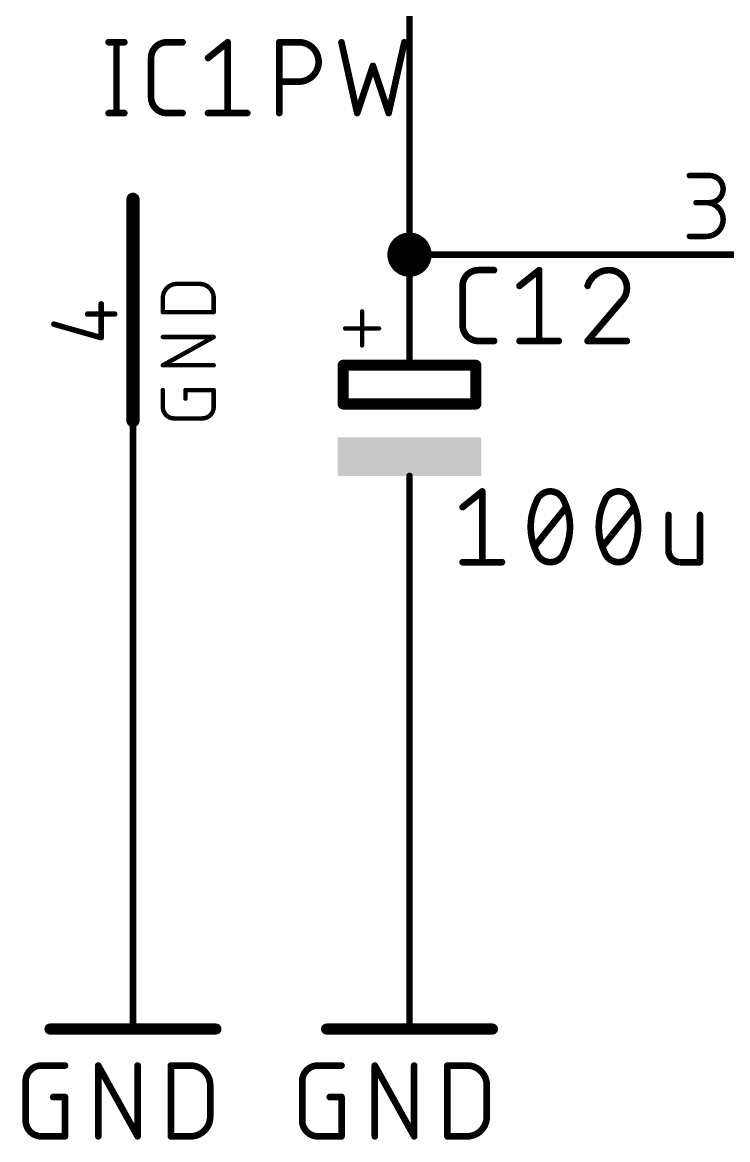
# Model space of a CAD drawing. Extents: x -177 to 163, y -159 to 163.
# Drawn here: x -10.16 to 6.04, y 36.83 to 62.48 of the extents above; entities that cross this region are included whole.
import ezdxf

# ---------------------------------------------------------------- set-up
doc = ezdxf.new("R2010")
doc.units = 0
for name, color, linetype in [('91', 122, 'CONTINUOUS'), ('94', 12, 'CONTINUOUS'), ('95', 251, 'CONTINUOUS'), ('96', 251, 'CONTINUOUS')]:
    doc.layers.add(name, color=color, linetype=linetype)

# ---------------------------------------------------------------- blocks, each defined once
blk = doc.blocks.new('RECT')
blk.add_solid([(-0.5, -0.5), (0.5, -0.5), (-0.5, 0.5), (0.5, 0.5)])

msp = doc.modelspace()

# ---------------------------------------------------------------- linework, layer by layer
at = {"layer": '91', "const_width": 0.1524}
for points in [[(-1.27, 80.01), (-1.27, 57.15)], [(-1.27, 57.15), (3.81, 57.15)], [(-7.62, 41.91), (-7.62, 53.34)], [(-1.27, 41.91), (-1.27, 49.53)]]:
    msp.add_lwpolyline(points, dxfattribs=at)
at = {"layer": '91'}
for points, const_width in [([(-1.27, 56.896, 1), (-1.27, 57.404, 1), (-1.27, 56.896)], 0.508), ([(-1.27, 57.1881, 1), (-1.27, 57.1119)], 0.0762), ([(3.81, 57.1119, 1), (3.81, 57.1881)], 0.0762), ([(-1.3081, 57.15, 1), (-1.2319, 57.15)], 0.0762), ([(-7.5819, 53.34, 1), (-7.6581, 53.34)], 0.0762), ([(-1.2319, 49.53, 1), (-1.3081, 49.53)], 0.0762), ([(-7.6581, 41.91, 1), (-7.5819, 41.91)], 0.0762), ([(-1.3081, 41.91, 1), (-1.2319, 41.91)], 0.0762)]:
    msp.add_lwpolyline(points, format="xyb", dxfattribs=dict(at, const_width=const_width))
at = {"layer": '94'}
for points, const_width in [([(-7.62, 58.42), (-7.62, 53.34)], 0.3048), ([(-7.62, 53.34), (-7.62, 58.42)], 0.1524), ([(-1.27, 57.15), (-1.27, 54.61)], 0.1524), ([(3.81, 57.15), (6.35, 57.15)], 0.1524), ([(-2.3594, 55.0672), (-2.3594, 55.8461)], 0.1016), ([(-1.9699, 55.4567), (-2.7488, 55.4567)], 0.1016), ([(-2.794, 54.61), (-2.794, 53.721)], 0.254), ([(-2.794, 54.61), (0.254, 54.61)], 0.254), ([(0.254, 53.721), (0.254, 54.61)], 0.254), ([(-2.794, 53.721), (0.254, 53.721)], 0.254), ([(-1.27, 49.53), (-1.27, 52.07)], 0.1524), ([(-7.62, 41.91), (-7.62, 39.37)], 0.1524), ([(-1.27, 41.91), (-1.27, 39.37)], 0.1524), ([(-9.525, 39.37), (-5.715, 39.37)], 0.254), ([(-3.175, 39.37), (0.635, 39.37)], 0.254)]:
    msp.add_lwpolyline(points, dxfattribs=dict(at, const_width=const_width))
for points, const_width in [([(-7.5438, 58.42, 1), (-7.6962, 58.42)], 0.1524), ([(-7.5819, 58.42, 1), (-7.6581, 58.42)], 0.0762), ([(-1.2319, 57.15, 1), (-1.3081, 57.15)], 0.0762), ([(3.81, 57.1881, 1), (3.81, 57.1119)], 0.0762), ([(-2.334, 55.8461, 1), (-2.3848, 55.8461)], 0.0508), ([(-2.7488, 55.4821, 1), (-2.7488, 55.4313)], 0.0508), ([(-1.9699, 55.4313, 1), (-1.9699, 55.4821)], 0.0508), ([(-2.3848, 55.0672, 1), (-2.334, 55.0672)], 0.0508), ([(-2.7305, 54.61, 1), (-2.8575, 54.61)], 0.127), ([(-2.794, 54.6735, 1), (-2.794, 54.5465)], 0.127), ([(-1.3081, 54.61, 1), (-1.2319, 54.61)], 0.0762), ([(0.3175, 54.61, 1), (0.1905, 54.61)], 0.127), ([(0.254, 54.5465, 1), (0.254, 54.6735)], 0.127), ([(-2.794, 53.7845, 1), (-2.794, 53.6575)], 0.127), ([(-2.8575, 53.721, 1), (-2.7305, 53.721)], 0.127), ([(0.1905, 53.721, 1), (0.3175, 53.721)], 0.127), ([(0.254, 53.6575, 1), (0.254, 53.7845)], 0.127), ([(-7.6962, 53.34, 1), (-7.5438, 53.34)], 0.1524), ([(-7.6581, 53.34, 1), (-7.5819, 53.34)], 0.0762), ([(-1.2319, 52.07, 1), (-1.3081, 52.07)], 0.0762), ([(-1.3081, 49.53, 1), (-1.2319, 49.53)], 0.0762), ([(-7.5819, 41.91, 1), (-7.6581, 41.91)], 0.0762), ([(-1.2319, 41.91, 1), (-1.3081, 41.91)], 0.0762), ([(-9.525, 39.4335, 1), (-9.525, 39.3065)], 0.127), ([(-7.6581, 39.37, 1), (-7.5819, 39.37)], 0.0762), ([(-5.715, 39.3065, 1), (-5.715, 39.4335)], 0.127), ([(-3.175, 39.4335, 1), (-3.175, 39.3065)], 0.127), ([(-1.3081, 39.37, 1), (-1.2319, 39.37)], 0.0762), ([(0.635, 39.3065, 1), (0.635, 39.4335)], 0.127)]:
    msp.add_lwpolyline(points, format="xyb", dxfattribs=dict(at, const_width=const_width))
at = {"layer": '95'}
for points, const_width in [([(-8.1788, 62.0268), (-7.8176, 62.0268)], 0.1524), ([(-7.9982, 62.0268), (-7.9982, 60.4012)], 0.1524), ([(-6.8419, 62.0268), (-6.4807, 62.0268)], 0.1524), ([(-5.8966, 61.6656), (-5.4451, 62.0268)], 0.1524), ([(-5.4451, 62.0268), (-5.4451, 60.4012)], 0.1524), ([(-4.2603, 60.4012), (-4.2603, 62.0268)], 0.1524), ([(-4.2603, 62.0268), (-3.8088, 62.0268)], 0.1524), ([(-2.8329, 62.0268), (-2.4717, 60.4012)], 0.1524), ([(-1.7492, 60.4012), (-1.3879, 62.0268)], 0.1524), ([(-7.2032, 60.7624), (-7.2032, 61.6656)], 0.1524), ([(-2.4717, 60.4012), (-2.1104, 61.4849)], 0.1524), ([(-2.1104, 61.4849), (-1.7492, 60.4012)], 0.1524), ([(-3.8088, 61.1237), (-4.2603, 61.1237)], 0.1524), ([(-8.1788, 60.4012), (-7.8176, 60.4012)], 0.1524), ([(-6.4807, 60.4012), (-6.8419, 60.4012)], 0.1524), ([(-5.8966, 60.4012), (-4.9935, 60.4012)], 0.1524), ([(5.1548, 58.9661), (5.6205, 58.9661)], 0.127), ([(5.6205, 58.3452), (5.31, 58.3452)], 0.127), ([(5.1548, 57.5691), (5.5428, 57.5691)], 0.127), ([(0.3104, 56.7944), (0.6717, 56.7944)], 0.1524), ([(1.2558, 56.4332), (1.7073, 56.7944)], 0.1524), ([(1.7073, 56.7944), (1.7073, 55.1688)], 0.1524), ([(-6.6096, 56.4783), (-6.0904, 56.4783)], 0.1016), ([(-0.0508, 55.53), (-0.0508, 56.4332)], 0.1524), ([(-6.9342, 55.8292), (-6.9342, 56.1537)], 0.1016), ([(-5.7658, 56.1537), (-5.7658, 55.8292)], 0.1016), ([(-8.3495, 55.2436), (-8.3495, 56.0197)], 0.127), ([(3.5865, 56.0719), (2.8189, 55.1688)], 0.1524), ([(-8.66, 55.7869), (-8.0391, 55.7869)], 0.127), ([(-5.7658, 55.8292), (-6.9342, 55.8292)], 0.1016), ([(-9.4361, 55.554), (-8.3495, 55.2436)], 0.127), ([(-6.9342, 54.61), (-5.7658, 55.2591)], 0.1016), ([(-5.7658, 55.2591), (-6.9342, 55.2591)], 0.1016), ([(0.6717, 55.1688), (0.3104, 55.1688)], 0.1524), ([(1.2558, 55.1688), (2.1589, 55.1688)], 0.1524), ([(2.8189, 55.1688), (3.722, 55.1688)], 0.1524), ([(-5.7658, 54.61), (-6.9342, 54.61)], 0.1016), ([(-6.9342, 53.6504), (-6.9342, 54.0399)], 0.1016), ([(-6.4149, 53.8452), (-6.4149, 54.0399)], 0.1016), ([(-6.4149, 54.0399), (-5.7658, 54.0399)], 0.1016), ([(-5.7658, 54.0399), (-5.7658, 53.6504)], 0.1016), ([(-6.0254, 53.3908), (-6.6746, 53.3908)], 0.1016)]:
    msp.add_lwpolyline(points, dxfattribs=dict(at, const_width=const_width))
for points, const_width in [([(-8.1788, 62.0649, 1), (-8.1788, 61.9887)], 0.0762), ([(-7.9601, 62.0268, 1), (-8.0363, 62.0268)], 0.0762), ([(-7.8176, 61.9887, 1), (-7.8176, 62.0649)], 0.0762), ([(-6.8419, 62.0268, 0.4142), (-7.2032, 61.6656)], 0.1524), ([(-6.8419, 62.0649, 1), (-6.8419, 61.9887)], 0.0762), ([(-6.8419, 61.9887, 1), (-6.8419, 62.0649)], 0.0762), ([(-6.4807, 61.9887, 1), (-6.4807, 62.0649)], 0.0762), ([(-5.407, 62.0268, 1), (-5.4832, 62.0268)], 0.0762), ([(-5.4213, 61.997, 1), (-5.4689, 62.0566)], 0.0762), ([(-4.2222, 62.0268, 1), (-4.2984, 62.0268)], 0.0762), ([(-4.2603, 62.0649, 1), (-4.2603, 61.9887)], 0.0762), ([(-3.8088, 61.1237, 1), (-3.8088, 62.0268)], 0.1524), ([(-3.8088, 62.0649, 1), (-3.8088, 61.9887)], 0.0762), ([(-3.8088, 61.9887, 1), (-3.8088, 62.0649)], 0.0762), ([(-2.7957, 62.0351, 1), (-2.8701, 62.0185)], 0.0762), ([(-1.3507, 62.0185, 1), (-1.4251, 62.0351)], 0.0762), ([(-7.1651, 61.6656, 1), (-7.2413, 61.6656)], 0.0762), ([(-7.2413, 61.6656, 1), (-7.1651, 61.6656)], 0.0762), ([(-5.9204, 61.6953, 1), (-5.8728, 61.6358)], 0.0762), ([(-2.0743, 61.497, 1), (-2.1466, 61.4729)], 0.0762), ([(-2.0743, 61.4729, 1), (-2.1466, 61.497)], 0.0762), ([(-4.2603, 61.1618, 1), (-4.2603, 61.0856)], 0.0762), ([(-3.8088, 61.1618, 1), (-3.8088, 61.0856)], 0.0762), ([(-3.8088, 61.0856, 1), (-3.8088, 61.1618)], 0.0762), ([(-7.2032, 60.7624, 0.4142), (-6.8419, 60.4012)], 0.1524), ([(-7.1651, 60.7624, 1), (-7.2413, 60.7624)], 0.0762), ([(-7.2413, 60.7624, 1), (-7.1651, 60.7624)], 0.0762), ([(-8.1788, 60.4393, 1), (-8.1788, 60.3631)], 0.0762), ([(-8.0363, 60.4012, 1), (-7.9601, 60.4012)], 0.0762), ([(-7.8176, 60.3631, 1), (-7.8176, 60.4393)], 0.0762), ([(-6.8419, 60.4393, 1), (-6.8419, 60.3631)], 0.0762), ([(-6.8419, 60.3631, 1), (-6.8419, 60.4393)], 0.0762), ([(-6.4807, 60.3631, 1), (-6.4807, 60.4393)], 0.0762), ([(-5.8966, 60.4393, 1), (-5.8966, 60.3631)], 0.0762), ([(-5.4832, 60.4012, 1), (-5.407, 60.4012)], 0.0762), ([(-4.9935, 60.3631, 1), (-4.9935, 60.4393)], 0.0762), ([(-4.2984, 60.4012, 1), (-4.2222, 60.4012)], 0.0762), ([(-2.5078, 60.4132, 1), (-2.4355, 60.3892)], 0.0762), ([(-2.5089, 60.3929, 1), (-2.4345, 60.4095)], 0.0762), ([(-1.7864, 60.4095, 1), (-1.712, 60.3929)], 0.0762), ([(-1.7853, 60.3892, 1), (-1.713, 60.4132)], 0.0762), ([(5.1548, 58.9979, 1), (5.1548, 58.9344)], 0.0635), ([(5.6205, 58.9979, 1), (5.6205, 58.9344)], 0.0635), ([(5.6205, 58.3452, 1), (5.6205, 58.9661)], 0.127), ([(5.6205, 58.9344, 1), (5.6205, 58.9979)], 0.0635), ([(5.31, 58.377, 1), (5.31, 58.3135)], 0.0635), ([(5.5428, 58.377, 1), (5.5428, 58.3135)], 0.0635), ([(5.5428, 57.5691, 1), (5.5428, 58.3452)], 0.127), ([(5.6205, 58.377, 1), (5.6205, 58.3135)], 0.0635), ([(5.6205, 58.3135, 1), (5.6205, 58.377)], 0.0635), ([(5.1548, 57.6009, 1), (5.1548, 57.5374)], 0.0635), ([(5.5428, 57.6009, 1), (5.5428, 57.5374)], 0.0635), ([(5.5428, 57.5374, 1), (5.5428, 57.6009)], 0.0635), ([(0.3104, 56.7944, 0.4142), (-0.0508, 56.4332)], 0.1524), ([(0.3104, 56.8325, 1), (0.3104, 56.7563)], 0.0762), ([(0.3104, 56.7563, 1), (0.3104, 56.8325)], 0.0762), ([(0.6717, 56.7563, 1), (0.6717, 56.8325)], 0.0762), ([(1.7454, 56.7944, 1), (1.6692, 56.7944)], 0.0762), ([(1.7311, 56.7646, 1), (1.6835, 56.8242)], 0.0762), ([(3.3156, 56.7944, 0.3252), (2.8189, 56.4332)], 0.1524), ([(3.722, 56.388, 0.4142), (3.3156, 56.7944)], 0.1524), ([(3.3156, 56.8325, 1), (3.3156, 56.7563)], 0.0762), ([(3.3156, 56.7563, 1), (3.3156, 56.8325)], 0.0762), ([(-6.6096, 56.4783, 0.4142), (-6.9342, 56.1537)], 0.1016), ([(-6.6096, 56.5037, 1), (-6.6096, 56.4529)], 0.0508), ([(-6.6096, 56.4529, 1), (-6.6096, 56.5037)], 0.0508), ([(-5.7658, 56.1537, 0.4142), (-6.0904, 56.4783)], 0.1016), ([(-6.0904, 56.5037, 1), (-6.0904, 56.4529)], 0.0508), ([(-6.0904, 56.4529, 1), (-6.0904, 56.5037)], 0.0508), ([(-0.0127, 56.4332, 1), (-0.0889, 56.4332)], 0.0762), ([(-0.0889, 56.4332, 1), (-0.0127, 56.4332)], 0.0762), ([(1.2319, 56.4629, 1), (1.2796, 56.4034)], 0.0762), ([(2.7826, 56.4449, 1), (2.8551, 56.4214)], 0.0762), ([(3.5865, 56.0719, 0.2053), (3.722, 56.388)], 0.1524), ([(3.7601, 56.388, 1), (3.6839, 56.388)], 0.0762), ([(-6.9088, 56.1537, 1), (-6.9596, 56.1537)], 0.0508), ([(-5.7404, 56.1537, 1), (-5.7912, 56.1537)], 0.0508), ([(3.6839, 56.388, 1), (3.7601, 56.388)], 0.0762), ([(-8.3178, 56.0197, 1), (-8.3813, 56.0197)], 0.0635), ([(-6.9596, 56.1537, 1), (-6.9088, 56.1537)], 0.0508), ([(-5.7912, 56.1537, 1), (-5.7404, 56.1537)], 0.0508), ([(3.5602, 56.0995, 1), (3.6128, 56.0443)], 0.0762), ([(3.6155, 56.0472, 1), (3.5575, 56.0966)], 0.0762), ([(-8.66, 55.8186, 1), (-8.66, 55.7551)], 0.0635), ([(-8.0391, 55.7551, 1), (-8.0391, 55.8186)], 0.0635), ([(-6.9342, 55.8546, 1), (-6.9342, 55.8038)], 0.0508), ([(-6.9596, 55.8292, 1), (-6.9088, 55.8292)], 0.0508), ([(-5.7912, 55.8292, 1), (-5.7404, 55.8292)], 0.0508), ([(-5.7658, 55.8038, 1), (-5.7658, 55.8546)], 0.0508), ([(-9.4274, 55.5846, 1), (-9.4448, 55.5235)], 0.0635), ([(-0.0508, 55.53, 0.4142), (0.3104, 55.1688)], 0.1524), ([(-0.0127, 55.53, 1), (-0.0889, 55.53)], 0.0762), ([(-0.0889, 55.53, 1), (-0.0127, 55.53)], 0.0762), ([(-8.3813, 55.2436, 1), (-8.3178, 55.2436)], 0.0635), ([(-8.3583, 55.2131, 1), (-8.3408, 55.2741)], 0.0635), ([(-6.9342, 55.2845, 1), (-6.9342, 55.2337)], 0.0508), ([(-5.7535, 55.2369, 1), (-5.7781, 55.2813)], 0.0508), ([(-5.7658, 55.2337, 1), (-5.7658, 55.2845)], 0.0508), ([(0.3104, 55.2069, 1), (0.3104, 55.1307)], 0.0762), ([(0.3104, 55.1307, 1), (0.3104, 55.2069)], 0.0762), ([(0.6717, 55.1307, 1), (0.6717, 55.2069)], 0.0762), ([(1.2558, 55.2069, 1), (1.2558, 55.1307)], 0.0762), ([(1.6692, 55.1688, 1), (1.7454, 55.1688)], 0.0762), ([(2.1589, 55.1307, 1), (2.1589, 55.2069)], 0.0762), ([(2.7898, 55.1935, 1), (2.8479, 55.1441)], 0.0762), ([(2.8189, 55.2069, 1), (2.8189, 55.1307)], 0.0762), ([(3.722, 55.1307, 1), (3.722, 55.2069)], 0.0762), ([(-6.9342, 54.6354, 1), (-6.9342, 54.5846)], 0.0508), ([(-6.9465, 54.6322, 1), (-6.9219, 54.5878)], 0.0508), ([(-5.7658, 54.5846, 1), (-5.7658, 54.6354)], 0.0508), ([(-6.9088, 54.0399, 1), (-6.9596, 54.0399)], 0.0508), ([(-6.3895, 54.0399, 1), (-6.4403, 54.0399)], 0.0508), ([(-6.4149, 54.0653, 1), (-6.4149, 54.0145)], 0.0508), ([(-5.7404, 54.0399, 1), (-5.7912, 54.0399)], 0.0508), ([(-5.7658, 54.0145, 1), (-5.7658, 54.0653)], 0.0508), ([(-6.9342, 53.6504, 0.4142), (-6.6746, 53.3908)], 0.1016), ([(-6.9088, 53.6504, 1), (-6.9596, 53.6504)], 0.0508), ([(-6.9596, 53.6504, 1), (-6.9088, 53.6504)], 0.0508), ([(-6.4403, 53.8452, 1), (-6.3895, 53.8452)], 0.0508), ([(-6.0254, 53.3908, 0.4142), (-5.7658, 53.6504)], 0.1016), ([(-5.7404, 53.6504, 1), (-5.7912, 53.6504)], 0.0508), ([(-5.7912, 53.6504, 1), (-5.7404, 53.6504)], 0.0508), ([(-6.6746, 53.4162, 1), (-6.6746, 53.3654)], 0.0508), ([(-6.6746, 53.3654, 1), (-6.6746, 53.4162)], 0.0508), ([(-6.0254, 53.4162, 1), (-6.0254, 53.3654)], 0.0508), ([(-6.0254, 53.3654, 1), (-6.0254, 53.4162)], 0.0508)]:
    msp.add_lwpolyline(points, format="xyb", dxfattribs=dict(at, const_width=const_width))
at = {"layer": '96', "const_width": 0.1524}
for points in [[(-0.0508, 51.3532), (0.4008, 51.7144)], [(0.4008, 51.7144), (0.4008, 50.0888)], [(1.6026, 50.45), (2.3251, 51.3532)], [(3.1658, 50.45), (3.8882, 51.3532)], [(4.6768, 51.1725), (4.6768, 50.3597)], [(5.3993, 50.0888), (5.3993, 51.1725)], [(-0.0508, 50.0888), (0.8523, 50.0888)], [(4.9477, 50.0888), (5.3993, 50.0888)], [(-9.7226, 38.5318), (-9.1807, 38.5318)], [(-8.4165, 36.9062), (-8.4165, 38.5318)], [(-8.4165, 38.5318), (-7.5134, 36.9062)], [(-7.5134, 36.9062), (-7.5134, 38.5318)], [(-6.7491, 36.9062), (-6.7491, 38.5318)], [(-6.7491, 38.5318), (-6.2976, 38.5318)], [(-3.3726, 38.5318), (-2.8307, 38.5318)], [(-2.0665, 36.9062), (-2.0665, 38.5318)], [(-2.0665, 38.5318), (-1.1634, 36.9062)], [(-1.1634, 36.9062), (-1.1634, 38.5318)], [(-0.3991, 36.9062), (-0.3991, 38.5318)], [(-0.3991, 38.5318), (0.0524, 38.5318)], [(-10.0838, 37.2674), (-10.0838, 38.1706)], [(-3.7338, 37.2674), (-3.7338, 38.1706)], [(-5.846, 38.0802), (-5.846, 37.3578)], [(0.504, 38.0802), (0.504, 37.3578)], [(-9.4516, 37.8093), (-9.1807, 37.8093)], [(-9.1807, 37.8093), (-9.1807, 36.9062)], [(-3.1016, 37.8093), (-2.8307, 37.8093)], [(-2.8307, 37.8093), (-2.8307, 36.9062)], [(-9.1807, 36.9062), (-9.7226, 36.9062)], [(-6.2976, 36.9062), (-6.7491, 36.9062)], [(-2.8307, 36.9062), (-3.3726, 36.9062)], [(0.0524, 36.9062), (-0.3991, 36.9062)]]:
    msp.add_lwpolyline(points, dxfattribs=at)
at = {"layer": '96'}
for points, const_width in [([(0.4389, 51.7144, 1), (0.3627, 51.7144)], 0.0762), ([(0.4246, 51.6846, 1), (0.377, 51.7442)], 0.0762), ([(1.6478, 51.4886, 0.1139), (1.5123, 50.9016)], 0.1524), ([(1.9639, 51.7144, 0.3205), (1.6478, 51.4886)], 0.1524), ([(1.682, 51.4719, 1), (1.6135, 51.5053)], 0.0762), ([(2.28, 51.4886, 0.3205), (1.9639, 51.7144)], 0.1524), ([(1.9639, 51.7525, 1), (1.9639, 51.6763)], 0.0762), ([(1.9639, 51.6763, 1), (1.9639, 51.7525)], 0.0762), ([(2.3142, 51.5053, 1), (2.2457, 51.4719)], 0.0762), ([(2.4154, 50.9016, 0.1139), (2.28, 51.4886)], 0.1524), ([(3.2109, 51.4886, 0.1139), (3.0754, 50.9016)], 0.1524), ([(3.527, 51.7144, 0.3205), (3.2109, 51.4886)], 0.1524), ([(3.2452, 51.4719, 1), (3.1767, 51.5053)], 0.0762), ([(3.8431, 51.4886, 0.3205), (3.527, 51.7144)], 0.1524), ([(3.527, 51.7525, 1), (3.527, 51.6763)], 0.0762), ([(3.527, 51.6763, 1), (3.527, 51.7525)], 0.0762), ([(3.8773, 51.5053, 1), (3.8088, 51.4719)], 0.0762), ([(3.9786, 50.9016, 0.1139), (3.8431, 51.4886)], 0.1524), ([(-0.0746, 51.3829, 1), (-0.027, 51.3234)], 0.0762), ([(1.6117, 51.501, 1), (1.6838, 51.4763)], 0.0762), ([(2.2439, 51.4763, 1), (2.316, 51.501)], 0.0762), ([(2.3549, 51.3294, 1), (2.2954, 51.377)], 0.0762), ([(3.1749, 51.501, 1), (3.2469, 51.4763)], 0.0762), ([(3.807, 51.4763, 1), (3.8791, 51.501)], 0.0762), ([(3.918, 51.3294, 1), (3.8585, 51.377)], 0.0762), ([(4.7149, 51.1725, 1), (4.6387, 51.1725)], 0.0762), ([(5.4374, 51.1725, 1), (5.3612, 51.1725)], 0.0762), ([(1.5123, 50.9016, 0.1139), (1.6478, 50.3146)], 0.1524), ([(1.5504, 50.9016, 1), (1.4742, 50.9016)], 0.0762), ([(1.4742, 50.9016, 1), (1.5504, 50.9016)], 0.0762), ([(2.28, 50.3146, 0.1139), (2.4154, 50.9016)], 0.1524), ([(2.4535, 50.9016, 1), (2.3773, 50.9016)], 0.0762), ([(2.3773, 50.9016, 1), (2.4535, 50.9016)], 0.0762), ([(3.0754, 50.9016, 0.1139), (3.2109, 50.3146)], 0.1524), ([(3.1135, 50.9016, 1), (3.0373, 50.9016)], 0.0762), ([(3.0373, 50.9016, 1), (3.1135, 50.9016)], 0.0762), ([(3.8431, 50.3146, 0.1139), (3.9786, 50.9016)], 0.1524), ([(4.0167, 50.9016, 1), (3.9405, 50.9016)], 0.0762), ([(3.9405, 50.9016, 1), (4.0167, 50.9016)], 0.0762), ([(1.5729, 50.4738, 1), (1.6324, 50.4262)], 0.0762), ([(1.6838, 50.3269, 1), (1.6117, 50.3022)], 0.0762), ([(1.6478, 50.3146, 0.3205), (1.9639, 50.0888)], 0.1524), ([(1.6135, 50.2979, 1), (1.682, 50.3313)], 0.0762), ([(1.9639, 50.0888, 0.3205), (2.28, 50.3146)], 0.1524), ([(2.2457, 50.3313, 1), (2.3142, 50.2979)], 0.0762), ([(2.316, 50.3022, 1), (2.2439, 50.3269)], 0.0762), ([(3.136, 50.4738, 1), (3.1955, 50.4262)], 0.0762), ([(3.2109, 50.3146, 0.3205), (3.527, 50.0888)], 0.1524), ([(3.2469, 50.3269, 1), (3.1749, 50.3022)], 0.0762), ([(3.1767, 50.2979, 1), (3.2452, 50.3313)], 0.0762), ([(3.527, 50.0888, 0.3205), (3.8431, 50.3146)], 0.1524), ([(3.8088, 50.3313, 1), (3.8773, 50.2979)], 0.0762), ([(3.8791, 50.3022, 1), (3.807, 50.3269)], 0.0762), ([(4.6768, 50.3597, 0.4142), (4.9477, 50.0888)], 0.1524), ([(4.7149, 50.3597, 1), (4.6387, 50.3597)], 0.0762), ([(4.6387, 50.3597, 1), (4.7149, 50.3597)], 0.0762), ([(-0.0508, 50.1269, 1), (-0.0508, 50.0507)], 0.0762), ([(0.3627, 50.0888, 1), (0.4389, 50.0888)], 0.0762), ([(0.8523, 50.0507, 1), (0.8523, 50.1269)], 0.0762), ([(1.9639, 50.1269, 1), (1.9639, 50.0507)], 0.0762), ([(1.9639, 50.0507, 1), (1.9639, 50.1269)], 0.0762), ([(3.527, 50.1269, 1), (3.527, 50.0507)], 0.0762), ([(3.527, 50.0507, 1), (3.527, 50.1269)], 0.0762), ([(4.9477, 50.1269, 1), (4.9477, 50.0507)], 0.0762), ([(4.9477, 50.0507, 1), (4.9477, 50.1269)], 0.0762), ([(5.3612, 50.0888, 1), (5.4374, 50.0888)], 0.0762), ([(5.3993, 50.0507, 1), (5.3993, 50.1269)], 0.0762), ([(-9.7226, 38.5318, 0.4142), (-10.0838, 38.1706)], 0.1524), ([(-9.7226, 38.5699, 1), (-9.7226, 38.4937)], 0.0762), ([(-9.7226, 38.4937, 1), (-9.7226, 38.5699)], 0.0762), ([(-9.1807, 38.4937, 1), (-9.1807, 38.5699)], 0.0762), ([(-8.3784, 38.5318, 1), (-8.4546, 38.5318)], 0.0762), ([(-8.3832, 38.5503, 1), (-8.4498, 38.5133)], 0.0762), ([(-7.4753, 38.5318, 1), (-7.5515, 38.5318)], 0.0762), ([(-6.711, 38.5318, 1), (-6.7872, 38.5318)], 0.0762), ([(-6.7491, 38.5699, 1), (-6.7491, 38.4937)], 0.0762), ([(-5.846, 38.0802, 0.4142), (-6.2976, 38.5318)], 0.1524), ([(-6.2976, 38.5699, 1), (-6.2976, 38.4937)], 0.0762), ([(-6.2976, 38.4937, 1), (-6.2976, 38.5699)], 0.0762), ([(-3.3726, 38.5318, 0.4142), (-3.7338, 38.1706)], 0.1524), ([(-3.3726, 38.5699, 1), (-3.3726, 38.4937)], 0.0762), ([(-3.3726, 38.4937, 1), (-3.3726, 38.5699)], 0.0762), ([(-2.8307, 38.4937, 1), (-2.8307, 38.5699)], 0.0762), ([(-2.0284, 38.5318, 1), (-2.1046, 38.5318)], 0.0762), ([(-2.0332, 38.5503, 1), (-2.0998, 38.5133)], 0.0762), ([(-1.1253, 38.5318, 1), (-1.2015, 38.5318)], 0.0762), ([(-0.361, 38.5318, 1), (-0.4372, 38.5318)], 0.0762), ([(-0.3991, 38.5699, 1), (-0.3991, 38.4937)], 0.0762), ([(0.504, 38.0802, 0.4142), (0.0524, 38.5318)], 0.1524), ([(0.0524, 38.5699, 1), (0.0524, 38.4937)], 0.0762), ([(0.0524, 38.4937, 1), (0.0524, 38.5699)], 0.0762), ([(-10.0457, 38.1706, 1), (-10.1219, 38.1706)], 0.0762), ([(-3.6957, 38.1706, 1), (-3.7719, 38.1706)], 0.0762), ([(-10.1219, 38.1706, 1), (-10.0457, 38.1706)], 0.0762), ([(-5.8079, 38.0802, 1), (-5.8841, 38.0802)], 0.0762), ([(-5.8841, 38.0802, 1), (-5.8079, 38.0802)], 0.0762), ([(-3.7719, 38.1706, 1), (-3.6957, 38.1706)], 0.0762), ([(0.5421, 38.0802, 1), (0.4659, 38.0802)], 0.0762), ([(0.4659, 38.0802, 1), (0.5421, 38.0802)], 0.0762), ([(-9.4516, 37.8474, 1), (-9.4516, 37.7712)], 0.0762), ([(-9.1426, 37.8093, 1), (-9.2188, 37.8093)], 0.0762), ([(-9.1807, 37.7712, 1), (-9.1807, 37.8474)], 0.0762), ([(-3.1016, 37.8474, 1), (-3.1016, 37.7712)], 0.0762), ([(-2.7926, 37.8093, 1), (-2.8688, 37.8093)], 0.0762), ([(-2.8307, 37.7712, 1), (-2.8307, 37.8474)], 0.0762), ([(-10.0838, 37.2674, 0.4142), (-9.7226, 36.9062)], 0.1524), ([(-10.0457, 37.2674, 1), (-10.1219, 37.2674)], 0.0762), ([(-10.1219, 37.2674, 1), (-10.0457, 37.2674)], 0.0762), ([(-6.2976, 36.9062, 0.4142), (-5.846, 37.3578)], 0.1524), ([(-5.8079, 37.3578, 1), (-5.8841, 37.3578)], 0.0762), ([(-5.8841, 37.3578, 1), (-5.8079, 37.3578)], 0.0762), ([(-3.7338, 37.2674, 0.4142), (-3.3726, 36.9062)], 0.1524), ([(-3.6957, 37.2674, 1), (-3.7719, 37.2674)], 0.0762), ([(-3.7719, 37.2674, 1), (-3.6957, 37.2674)], 0.0762), ([(0.0524, 36.9062, 0.4142), (0.504, 37.3578)], 0.1524), ([(0.5421, 37.3578, 1), (0.4659, 37.3578)], 0.0762), ([(0.4659, 37.3578, 1), (0.5421, 37.3578)], 0.0762), ([(-9.7226, 36.9443, 1), (-9.7226, 36.8681)], 0.0762), ([(-9.7226, 36.8681, 1), (-9.7226, 36.9443)], 0.0762), ([(-9.2188, 36.9062, 1), (-9.1426, 36.9062)], 0.0762), ([(-9.1807, 36.8681, 1), (-9.1807, 36.9443)], 0.0762), ([(-8.4546, 36.9062, 1), (-8.3784, 36.9062)], 0.0762), ([(-7.5515, 36.9062, 1), (-7.4753, 36.9062)], 0.0762), ([(-7.5467, 36.8877, 1), (-7.4801, 36.9247)], 0.0762), ([(-6.7491, 36.9443, 1), (-6.7491, 36.8681)], 0.0762), ([(-6.7872, 36.9062, 1), (-6.711, 36.9062)], 0.0762), ([(-6.2976, 36.9443, 1), (-6.2976, 36.8681)], 0.0762), ([(-6.2976, 36.8681, 1), (-6.2976, 36.9443)], 0.0762), ([(-3.3726, 36.9443, 1), (-3.3726, 36.8681)], 0.0762), ([(-3.3726, 36.8681, 1), (-3.3726, 36.9443)], 0.0762), ([(-2.8688, 36.9062, 1), (-2.7926, 36.9062)], 0.0762), ([(-2.8307, 36.8681, 1), (-2.8307, 36.9443)], 0.0762), ([(-2.1046, 36.9062, 1), (-2.0284, 36.9062)], 0.0762), ([(-1.2015, 36.9062, 1), (-1.1253, 36.9062)], 0.0762), ([(-1.1967, 36.8877, 1), (-1.1301, 36.9247)], 0.0762), ([(-0.3991, 36.9443, 1), (-0.3991, 36.8681)], 0.0762), ([(-0.4372, 36.9062, 1), (-0.361, 36.9062)], 0.0762), ([(0.0524, 36.9443, 1), (0.0524, 36.8681)], 0.0762), ([(0.0524, 36.8681, 1), (0.0524, 36.9443)], 0.0762)]:
    msp.add_lwpolyline(points, format="xyb", dxfattribs=dict(at, const_width=const_width))

# ---------------------------------------------------------------- block references
at = {"layer": '94', "xscale": 3.302, "yscale": 0.889}
msp.add_blockref('RECT', (-1.27, 52.5145), dxfattribs=at)

doc.saveas('drawing.dxf')
